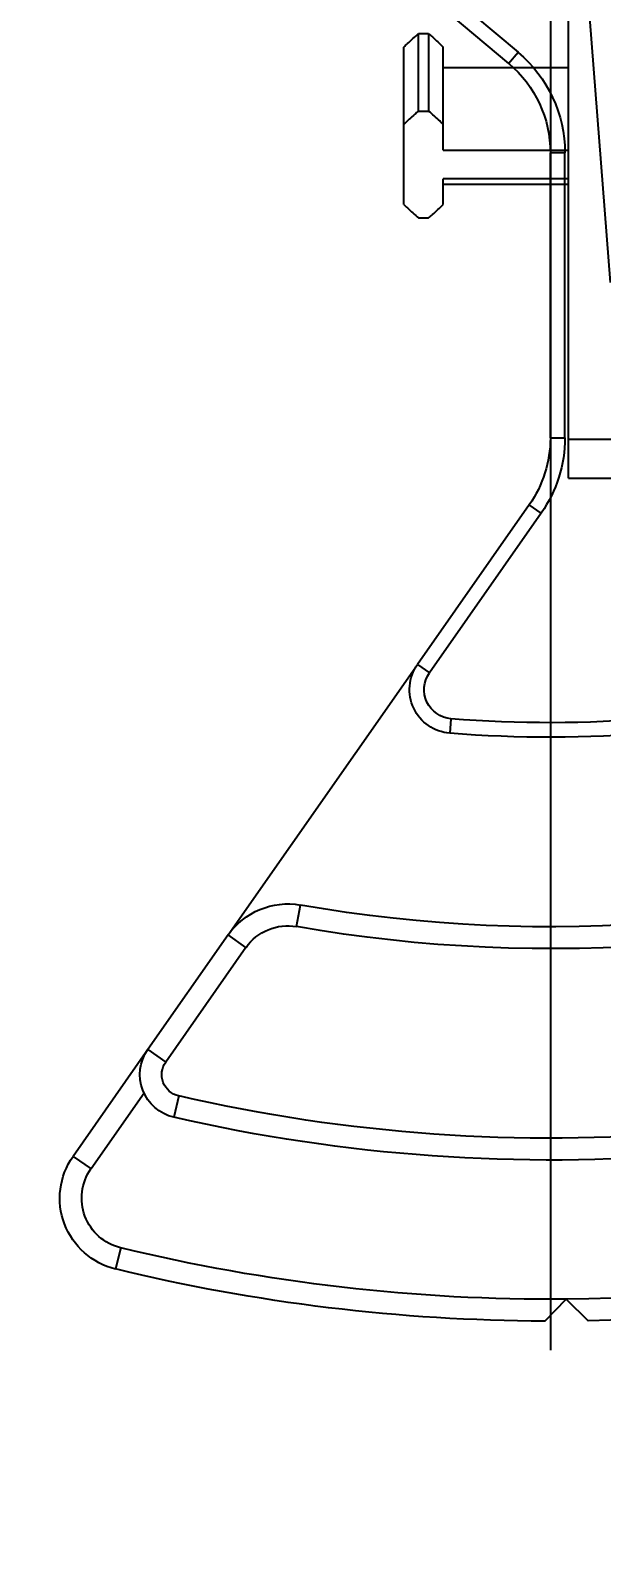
# Model space of a CAD drawing. Header units: millimetres. Extents: x -73584 to -37571, y -61249 to -50748.
# Drawn here: x -54820 to -54780.7, y -59320.7 to -59217.2 of the extents above; entities that cross this region are included whole.
import ezdxf

# ---------------------------------------------------------------- set-up
doc = ezdxf.new("R2010")
doc.units = ezdxf.units.MM
doc.header["$LTSCALE"] = 200
doc.header["$PDSIZE"] = -1
doc.linetypes.add('DOT_CENTER', pattern=[14, 12, -1, 0, -1])
doc.layers.add('1', color=7, linetype='Continuous')
doc.layers.add('DIM', color=3, linetype='Continuous')
doc.styles.add('TSSD_Dimension', font='tssdeng.shx', dxfattribs={"width": 0.7, "bigfont": 'hztxt.shx'})
doc.dimstyles.new('TSSD_20_20', dxfattribs={"dimtxt": 60, "dimasz": 20, "dimexe": 20, "dimexo": 50, "dimgap": 20, "dimtad": 1, "dimdec": 0, "dimzin": 0, "dimdsep": 46, "dimtxsty": 'TSSD_Dimension', "dimblk": 'ARCHTICK', "dimcen": 0, "dimdle": 20, "dimclrt": 7, "dimadec": 0, "dimazin": 0, "dimtfac": 1, "dimtdec": 0, "dimtix": 1, "dimtmove": 2, "dimatfit": 3, "dimfxl": 1, "dimtolj": 1, "dimtzin": 0, "dimarcsym": 0})

# ---------------------------------------------------------------- blocks, each defined once
blk = doc.blocks.new('12586')
at = {"color": 7, "linetype": 'Continuous'}
for p, q in [((-40370.4, -54921.59), (-40370.4, -54864.92)), ((-40370.19, -54874.34), (-40367.54, -54908.17)), ((-40381.7, -54902.82), (-40381.7, -54892.02)), ((-40380.7, -54896.41), (-40380.7, -54891.1)), ((-40380.7, -54891.1), (-40380, -54891.1)), ((-40380, -54891.1), (-40380, -54896.41)), ((-40379, -54899.09), (-40379, -54892.02)), ((-40379, -54893.42), (-40370.4, -54893.42)), ((-40380.7, -54896.41), (-40380, -54896.41)), ((-40379, -54899.09), (-40370.4, -54899.09)), ((-40379, -54902.82), (-40379, -54901.06)), ((-40370.4, -54901.06), (-40379, -54901.06)), ((-40379, -54901.42), (-40370.4, -54901.42)), ((-40380.7, -54903.74), (-40380, -54903.74)), ((-40370.4, -54918.93), (-40365.7, -54918.93)), ((-40370.4, -54921.59), (-40365.5, -54921.59))]:
    blk.add_line(p, q, dxfattribs=at)
for points, knots in [([(-40381.7, -54892.02), (-40381.62, -54891.94), (-40381.29, -54891.63), (-40380.95, -54891.33), (-40380.7, -54891.1)], [0, 0, 0, 0, 0.248031, 1, 1, 1, 1]), ([(-40380, -54891.1), (-40379.91, -54891.18), (-40379.57, -54891.48), (-40379.24, -54891.78), (-40379, -54892.02)], [0, 0, 0, 0, 0.251791, 1, 1, 1, 1]), ([(-40380.7, -54896.41), (-40380.78, -54896.48), (-40381.12, -54896.78), (-40381.46, -54897.09), (-40381.7, -54897.33)], [0, 0, 0, 0, 0.251791, 1, 1, 1, 1]), ([(-40379, -54897.33), (-40379.08, -54897.25), (-40379.4, -54896.93), (-40379.74, -54896.63), (-40380, -54896.41)], [0, 0, 0, 0, 0.248031, 1, 1, 1, 1]), ([(-40381.7, -54902.82), (-40381.62, -54902.9), (-40381.29, -54903.21), (-40380.95, -54903.52), (-40380.7, -54903.74)], [0, 0, 0, 0, 0.248031, 1, 1, 1, 1]), ([(-40380, -54903.74), (-40379.91, -54903.66), (-40379.57, -54903.37), (-40379.24, -54903.06), (-40379, -54902.82)], [0, 0, 0, 0, 0.251791, 1, 1, 1, 1])]:
    blk.add_open_spline(points, degree=3, knots=knots, dxfattribs=at)
blk = doc.blocks.new('23-D1023-B_CURAVLE-PLATE-RIGHT_Absen-PL__364', base_point=(865.65, -91.98))
at = {"color": 7, "linetype": 'Continuous'}
for p, q in [((941.24, 12.07), (920.96, -4.94)), ((941.88, 11.3), (921.61, -5.71)), ((917.75, -31.39), (917.75, -11.84)), ((918.75, -31.39), (918.75, -11.84)), ((920.2, -35.98), (927.87, -46.94)), ((919.38, -36.56), (927.05, -47.52)), ((940.86, -65.49), (927.87, -46.94)), ((940.86, -65.49), (946.36, -73.35)), ((939.63, -66.35), (945.13, -74.21)), ((946.36, -73.35), (951.49, -80.68)), ((946.62, -76.34), (950.26, -81.54)), ((917.66, -90.48), (916.16, -91.95)), ((919.14, -91.98), (917.66, -90.48))]:
    blk.add_line(p, q, dxfattribs=at)
at = {"color": 140, "linetype": 'Continuous'}
for p, q in [((921.61, -5.71), (920.96, -4.94)), ((917.75, -11.84), (918.75, -11.84)), ((918.75, -31.39), (917.75, -31.39)), ((919.38, -36.56), (920.2, -35.98)), ((927.87, -46.94), (927.05, -47.52)), ((925.57, -50.66), (925.65, -51.65)), ((936.16, -64.91), (935.9, -63.44)), ((939.63, -66.35), (940.86, -65.49)), ((946.36, -73.35), (945.13, -74.21)), ((944.24, -76.53), (944.58, -78)), ((951.49, -80.68), (950.26, -81.54)), ((948.22, -86.95), (948.58, -88.4))]:
    blk.add_line(p, q, dxfattribs=at)
at = {"color": 7, "linetype": 'Continuous'}
for centre, radius, start, end in [((926.75, -11.84), 9, 130, 180), ((926.75, -11.84), 8, 130, 180), ((926.75, -31.39), 9, 180, 215), ((926.75, -31.39), 8, 180, 215), ((925.41, -48.66), 2, 274.5963, 35), ((925.41, -48.66), 3, 274.5963, 35), ((918.75, 34.22), 85.15, 255.862, 274.5963), ((918.75, 34.22), 86.15, 255.862, 274.5963), ((918.75, 34.22), 99.15, 250.3878, 279.9601), ((918.75, 34.22), 100.65, 250.3878, 279.9601), ((936.76, -68.36), 5, 35, 99.9601), ((936.76, -68.36), 3.5, 35, 99.9601), ((918.75, 34.22), 113.65, 247.3539, 282.9618), ((918.75, 34.22), 115.15, 247.3539, 282.9618), ((943.91, -75.07), 3, 282.9618, 35), ((943.91, -75.07), 1.5, 282.9618, 35), ((918.75, 34.22), 124.7, 246.6188, 269.5), ((947.4, -83.55), 5, 283.6719, 35), ((918.75, 34.22), 126.2, 246.6188, 268.823), ((947.4, -83.55), 3.5, 283.6719, 35), ((918.75, 34.22), 124.7, 269.5, 283.6719), ((918.75, 34.22), 126.2, 270.177, 283.6719)]:
    blk.add_arc(centre, radius, start, end, dxfattribs=at)
blk = doc.blocks.new('Top1', base_point=(668.75, -75.52))
at = {"layer": '1', "color": 1, "linetype": 'DOT_CENTER'}
blk.add_line((918.75, 43.17), (918.75, -93.98), dxfattribs=at)
blk.add_blockref('23-D1023-B_CURAVLE-PLATE-RIGHT_Absen-PL__364', (865.65, -91.98))
blk = doc.blocks.new('*U1115')
at = {"xscale": -1, "rotation": 359.9999999999976}
blk.add_blockref('Top1', (0, -53.71), dxfattribs=at)
at = {"layer": 'DIM', "color": 0}
blk.add_blockref('12586', (40121.65, 54909.25), dxfattribs=at)
blk = doc.blocks.new('*U1116')
at = {"layer": 'DIM', "color": 0, "linetype": 'ByBlock', "lineweight": -2, "transparency": 16777216}
blk.add_blockref('*U1115', (0, 0), dxfattribs=at)
blk = doc.blocks.new('_ArchTick')
at = {"color": 0, "linetype": 'ByBlock'}
blk.add_lwpolyline([(-0.7071, -0.7071, 0.5, 0.5, 0), (0.7071, 0.7071, 0.5, 0.5, 0)], format="xyseb", dxfattribs=at)
blk = doc.blocks.new('*D1144')
at = {"layer": 'Defpoints', "color": 0, "transparency": 16777216}
for p in [(-55063.21, -59180.19), (-54783.75, -59180.19), (-54534.28, -59760.19)]:
    blk.add_point(p, dxfattribs=at)
at = {"layer": 'DIM', "color": 0, "lineweight": -2, "transparency": 16777216}
for p, q in [((-55063.21, -59780.19), (-55063.21, -59160.19)), ((-54833.75, -59180.19), (-55083.21, -59180.19)), ((-54584.28, -59760.19), (-55083.21, -59760.19))]:
    blk.add_line(p, q, dxfattribs=at)
at = {"layer": 'DIM', "color": 0, "lineweight": -2, "transparency": 16777216, "xscale": 20, "yscale": 20, "zscale": 20}
for p, rotation in [((-55063.21, -59180.19), 90), ((-55063.21, -59760.19), 270)]:
    blk.add_blockref('_ArchTick', p, dxfattribs=dict(at, rotation=rotation))
at = {"layer": 'DIM', "color": 7, "transparency": 16777216, "insert": (-55114.36, -59470.19), "char_height": 60, "attachment_point": 5, "rotation": 90, "style": 'TSSD_Dimension'}
blk.add_mtext('\\A1;580 [1\'-10 3/4"]', dxfattribs=at)
blk = doc.blocks.new('*D1371')
at = {"layer": 'Defpoints', "color": 0, "transparency": 16777216}
for p in [(-54783.75, -59180.19), (-55328.25, -59830.31), (-54534.28, -59830.31)]:
    blk.add_point(p, dxfattribs=at)
at = {"layer": 'DIM', "color": 0, "lineweight": -2, "transparency": 16777216}
for p, q in [((-55328.25, -59160.19), (-55328.25, -59850.31)), ((-54833.75, -59180.19), (-55348.25, -59180.19)), ((-54584.28, -59830.31), (-55348.25, -59830.31))]:
    blk.add_line(p, q, dxfattribs=at)
at = {"layer": 'DIM', "color": 0, "lineweight": -2, "transparency": 16777216, "xscale": 20, "yscale": 20, "zscale": 20}
for p, rotation in [((-55328.25, -59180.19), 90), ((-55328.25, -59830.31), 270)]:
    blk.add_blockref('_ArchTick', p, dxfattribs=dict(at, rotation=rotation))
at = {"layer": 'DIM', "color": 7, "transparency": 16777216, "insert": (-55379.41, -59505.25), "char_height": 60, "attachment_point": 5, "rotation": 90, "style": 'TSSD_Dimension'}
blk.add_mtext('\\A1;650 [2\'-1 1/2"]', dxfattribs=at)

msp = doc.modelspace()

# ---------------------------------------------------------------- block references
at = {"layer": 'DIM', "color": 0}
msp.add_blockref('*U1116', (-54534.278, -59235.614), dxfattribs=at)

# ---------------------------------------------------------------- dimensions: what is measured, and where the dimension line sits
at = {"layer": 'DIM'}
for base, p1, p2, picture, middle in [((-55328.252, -59830.312), (-54783.754, -59180.187), (-54534.278, -59830.312), '*D1371', (-55379.406, -59505.25)), ((-55063.209, -59180.187), (-54534.278, -59760.187), (-54783.754, -59180.187), '*D1144', (-55114.363, -59470.187))]:
    dim = msp.add_linear_dim(base=base, p1=p1, p2=p2, angle=90, dimstyle='TSSD_20_20', dxfattribs=at)
    dim.commit()
    dim.dimension.update_dxf_attribs({"geometry": picture, "text_midpoint": middle})

doc.saveas('drawing.dxf')
